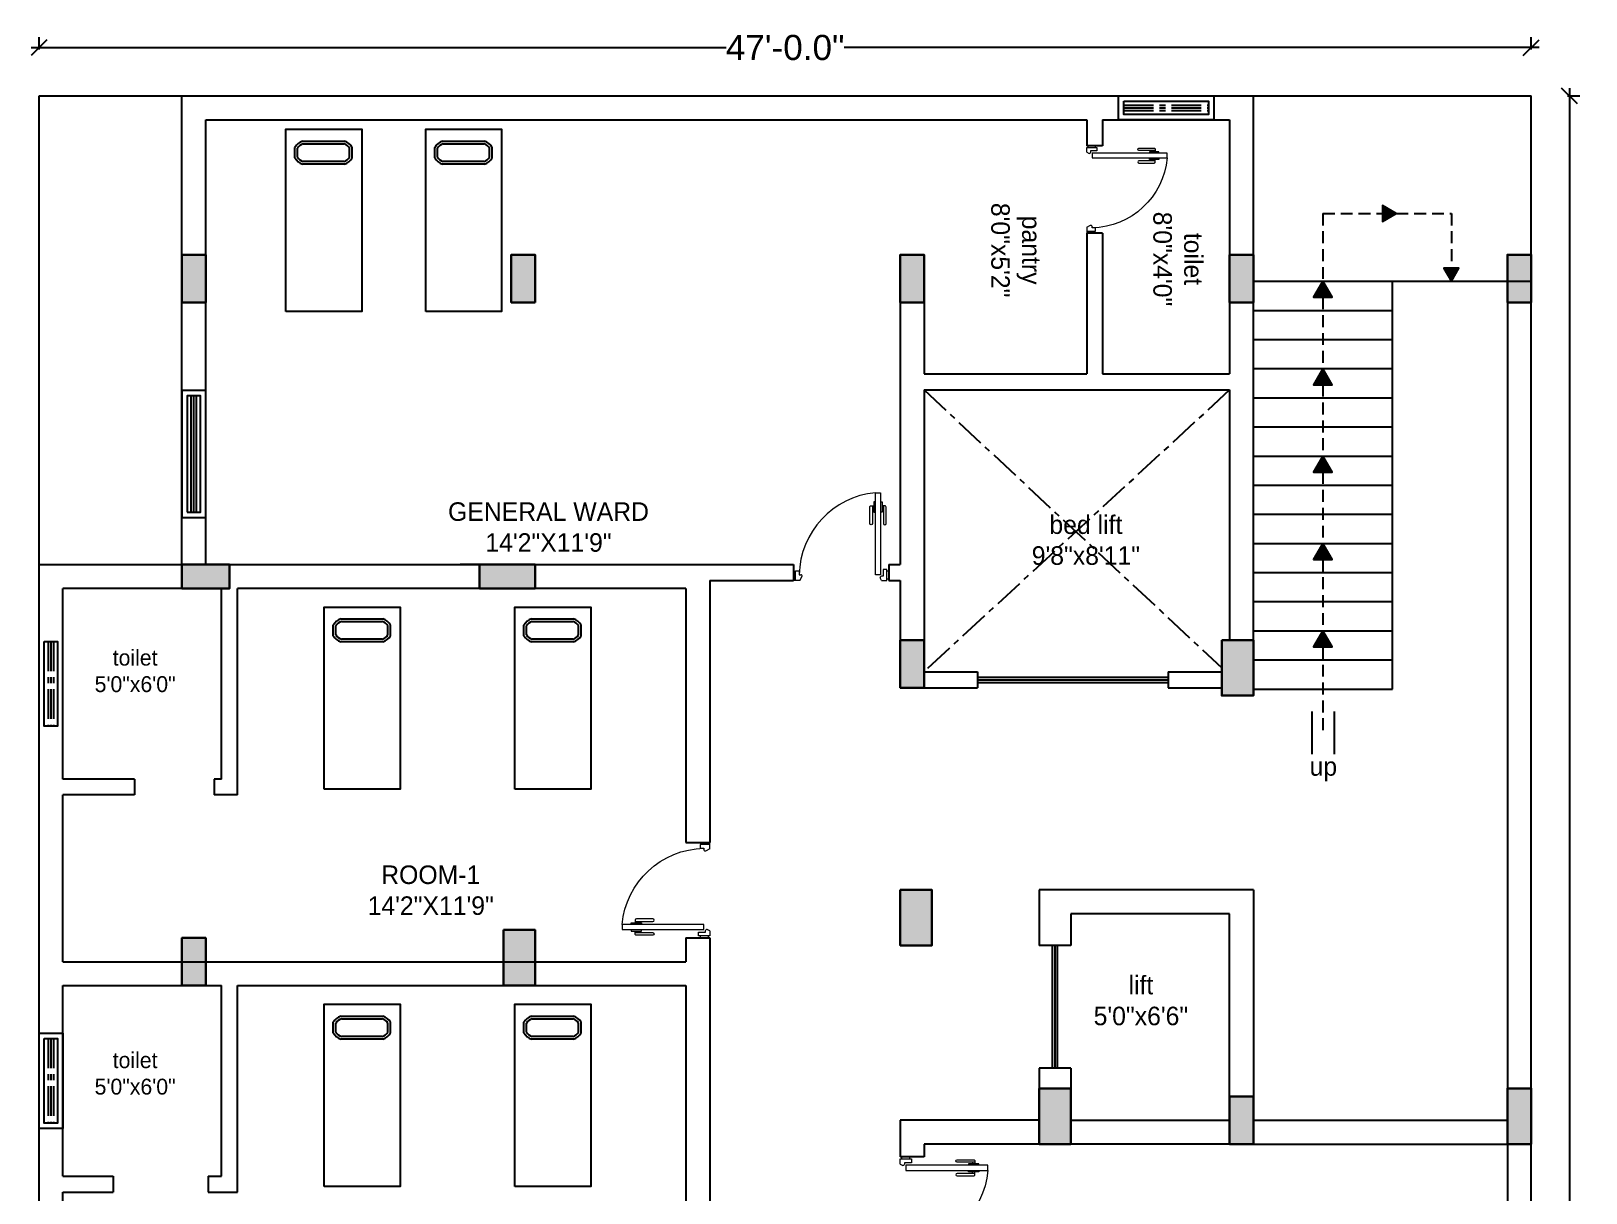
# Model space of a CAD drawing. Header units: inches. Extents: x 204954 to 440946, y -300749 to -143756.
# Drawn here: x 215120 to 215707, y -148639 to -148200 of the extents above; entities that cross this region are included whole.
import ezdxf

# ---------------------------------------------------------------- set-up
doc = ezdxf.new("R2010")
doc.units = ezdxf.units.IN
doc.header["$LTSCALE"] = 9
doc.header["$MEASUREMENT"] = 0
doc.linetypes.add('CENTER', pattern=[2, 1.25, -0.25, 0.25, -0.25])
doc.linetypes.add('DASHED', pattern=[0.75, 0.5, -0.25])
doc.layers.get('Defpoints').update_dxf_attribs({"lineweight": 0})
doc.layers.add('beam framing', color=91, linetype='Continuous')
for name, color, linetype, lineweight in [('COLUMNS', 1, 'Continuous', 30), ('PUERTAS', 40, 'Continuous', 15), ('PUERTAS MADERA', 37, 'Continuous', 13)]:
    doc.layers.add(name, color=color, linetype=linetype, lineweight=lineweight)
doc.layers.add('Hatch', color=7, linetype='Continuous', lineweight=15, true_color=0xa3a3a3)
doc.styles.add('outer', font='arial.ttf', dxfattribs={"height": 24})
doc.styles.add('SST1', font='arial.ttf', dxfattribs={"height": 9.5})
doc.dimstyles.new('DIMA-1', dxfattribs={"dimtxt": 9.5, "dimasz": 6, "dimexe": 4, "dimexo": 4, "dimgap": 0.25, "dimtad": 0, "dimdec": 1, "dimzin": 3, "dimdsep": 46, "dimlunit": 4, "dimtxsty": 'SST1', "dimblk1": 'OBLIQUE', "dimblk2": 'OBLIQUE', "dimsah": 1, "dimcen": 0, "dimdle": 3, "dimclrd": 3, "dimclre": 3, "dimclrt": 7, "dimadec": 0, "dimazin": 0, "dimtfac": 1, "dimtdec": 1, "dimtix": 1, "dimtmove": 2, "dimatfit": 3, "dimfxl": 4, "dimfxlon": 1, "dimtolj": 1, "dimtzin": 3, "dimarcsym": 0})

# ---------------------------------------------------------------- blocks, each defined once
blk = doc.blocks.new('A$C31806C9B')
at = {"layer": 'Hatch'}
blk.add_hatch(color=256, dxfattribs=at).paths.add_polyline_path([(0, -21), (0, 0), (-12, 0), (-12, -21)])
at = {"layer": 'COLUMNS'}
blk.add_lwpolyline([(-12, 0), (0, 0), (0, -21), (-12, -21)], close=True, dxfattribs=at)
blk = doc.blocks.new('A$C00142961')
at = {"layer": 'Hatch'}
blk.add_hatch(color=256, dxfattribs=at).paths.add_polyline_path([(9, 0), (0, 0), (0, -21), (9, -21)])
at = {"layer": 'COLUMNS'}
blk.add_lwpolyline([(0, 0), (9, 0), (9, -21), (0, -21)], close=True, dxfattribs=at)
blk = doc.blocks.new('A$C5E2070FF')
at = {"layer": 'Hatch'}
blk.add_hatch(color=256, dxfattribs=at).paths.add_polyline_path([(18, -9), (18, 0), (0, 0), (0, -9)])
at = {"layer": 'COLUMNS'}
blk.add_lwpolyline([(18, 0), (18, -9), (0, -9), (0, 0)], close=True, dxfattribs=at)
blk = doc.blocks.new('_Oblique')
at = {"color": 0, "linetype": 'ByBlock', "lineweight": -2}
blk.add_line((-0.5, -0.5), (0.5, 0.5), dxfattribs=at)
blk = doc.blocks.new('*D62')
at = {"layer": 'beam framing', "color": 3, "lineweight": -2, "transparency": 16777216}
for p, q in [((215119.67, -148206.62), (215382.38, -148206.62)), ((215122.67, -148207.37), (215122.67, -148202.62)), ((215689.67, -148206.62), (215426.96, -148206.62)), ((215686.67, -148207.37), (215686.67, -148202.62))]:
    blk.add_line(p, q, dxfattribs=at)
at = {"layer": 'Defpoints', "color": 0, "transparency": 16777216}
for p in [(215686.67, -148206.62), (215122.67, -148224.88), (215686.67, -148224.88)]:
    blk.add_point(p, dxfattribs=at)
at = {"layer": 'beam framing', "color": 3, "lineweight": -2, "transparency": 16777216, "xscale": 6, "yscale": 6, "zscale": 6, "rotation": 180}
blk.add_blockref('_Oblique', (215122.67, -148206.62), dxfattribs=at)
at = {"layer": 'beam framing', "color": 3, "lineweight": -2, "transparency": 16777216, "xscale": 6, "yscale": 6, "zscale": 6}
blk.add_blockref('_Oblique', (215686.67, -148206.62), dxfattribs=at)
at = {"layer": 'beam framing', "color": 7, "transparency": 16777216, "insert": (215404.67, -148206.62), "char_height": 9.5, "attachment_point": 5, "style": 'SST1'}
blk.add_mtext('\\A1;47\'-0.0"', dxfattribs=at)
blk = doc.blocks.new('*D63')
at = {"layer": 'beam framing', "color": 3, "lineweight": -2, "transparency": 16777216}
for p, q in [((215700.34, -148224.88), (215705.09, -148224.88)), ((215701.09, -148221.88), (215701.09, -148718.77)), ((215701.09, -149259.88), (215701.09, -148762.99)), ((215700.34, -149256.88), (215705.09, -149256.88))]:
    blk.add_line(p, q, dxfattribs=at)
at = {"layer": 'Defpoints', "color": 0, "transparency": 16777216}
for p in [(215686.67, -148224.88), (215686.67, -149256.88), (215701.09, -149256.88)]:
    blk.add_point(p, dxfattribs=at)
at = {"layer": 'beam framing', "color": 3, "lineweight": -2, "transparency": 16777216, "xscale": 6, "yscale": 6, "zscale": 6}
for p, rotation in [((215701.09, -148224.88), 90), ((215701.09, -149256.88), 270)]:
    blk.add_blockref('_Oblique', p, dxfattribs=dict(at, rotation=rotation))
at = {"layer": 'beam framing', "color": 7, "transparency": 16777216, "insert": (215701.09, -148740.88), "char_height": 9.5, "attachment_point": 5, "rotation": 90, "style": 'SST1'}
blk.add_mtext('\\A1;86\'-0.0"', dxfattribs=at)
blk = doc.blocks.new('dgfgf')
at = {"layer": 'PUERTAS', "color": 253}
for p, q in [((-4.11, 20.44), (-3.69, 20.44)), ((-0.94, 20.44), (-1.35, 20.44))]:
    blk.add_line(p, q, dxfattribs=at)
for points in [[(-3.24, 22.24), (-3.69, 22.24), (-3.69, 19.36), (-3.24, 19.36)], [(-1.8, 22.24), (-1.35, 22.24), (-1.35, 19.36), (-1.8, 19.36)]]:
    blk.add_lwpolyline(points, dxfattribs=at)
for points in [[(-4.11, 21.16), (-4.11, 16.12, -1), (-4.83, 16.12), (-4.83, 20.8, -0.414214), (-4.47, 21.16), (-3.69, 21.16)], [(-0.94, 21.16), (-0.94, 16.12, 1), (-0.22, 16.12), (-0.22, 20.8, 0.414214), (-0.58, 21.16), (-1.35, 21.16)]]:
    blk.add_lwpolyline(points, format="xyb", dxfattribs=at)
at = {"layer": 'PUERTAS MADERA'}
for p, q in [((-3.24, 24.85), (-1.8, 24.85)), ((-3.24, 1.63), (-3.24, 24.85)), ((-1.8, 24.85), (-1.8, 1.63)), ((-25.92, 1.8), (-26.46, 1.8)), ((-25.92, 2.7), (-24.84, 2.7)), ((-25.92, 0), (-25.92, 2.7)), ((-24.84, 2.7), (-24.84, 1.63)), ((-24.84, 1.63), (-24.39, 1.63)), ((-24.66, 0), (-24.04, 1.18)), ((-1.8, 1.63), (-3.24, 1.63)), ((-1.5, 0), (-1.88, 0.73)), ((-1.08, 1.18), (-1.53, 1.18)), ((-1.5, 0), (0, 0)), ((-1.08, 3.15), (-1.08, 1.18)), ((0, 3.15), (-1.08, 3.15)), ((0, 0), (0, 3.15)), ((0, 2.7), (0.54, 2.7)), ((0, 0.45), (0.54, 0.45)), ((-25.92, 0), (-26.46, 0)), ((-24.66, 0), (-25.92, 0))]:
    blk.add_line(p, q, dxfattribs=at)
at = {"layer": 'PUERTAS MADERA', "color": 251}
blk.add_arc((-1.08, 1.18), 23.77, 95.224, 178.9225, dxfattribs=at)
at = {"layer": 'PUERTAS MADERA'}
for centre, start, end in [((-24.39, 1.27), 345.0691, 90.0005), ((-1.53, 0.82), 90.0055, 194.9369)]:
    blk.add_arc(centre, 0.36, start, end, dxfattribs=at)

msp = doc.modelspace()

# ---------------------------------------------------------------- hatches: boundary and pattern name
at = {"layer": 'beam framing'}
h = msp.add_hatch(dxfattribs=at)
h.set_pattern_fill('ANSI31', color=1)
h.set_pattern_definition([(45, (8763.53998, -4429.7478), (-0.08838834765, 0.08838834765), [])])
h.paths.add_polyline_path([(215607.91956, -148426.87968), (215604.42218, -148432.93732), (215611.41694, -148432.93732)])
h.paths.add_polyline_path([(215607.91956, -148393.87968), (215604.42218, -148399.93732), (215611.41694, -148399.93732)])
h.paths.add_polyline_path([(215607.91956, -148360.87968), (215604.42218, -148366.93732), (215611.41694, -148366.93732)])
h.paths.add_polyline_path([(215604.42218, -148333.93732), (215611.41694, -148333.93732), (215607.91956, -148327.87968)])
h.paths.add_polyline_path([(215611.41694, -148300.93732), (215607.91956, -148294.87968), (215604.42218, -148300.93732)])
h.paths.add_polyline_path([(215630.47825, -148272.23678), (215635.66212, -148269.24387), (215630.47825, -148266.25097)])
h.paths.add_polyline_path([(215653.62268, -148289.90839), (215656.49285, -148294.87968), (215659.36303, -148289.90839)])

# ---------------------------------------------------------------- linework, layer by layer
at = {"color": 6}
for p, q in [((215240.05896, -148247.98683), (215240.05896, -148244.57578)), ((215241.05896, -148248.26102), (215241.05896, -148244.3016)), ((215292.95288, -148247.98683), (215292.95288, -148244.57578)), ((215293.95288, -148248.26102), (215293.95288, -148244.3016)), ((215255.54906, -148428.73285), (215255.54906, -148424.77344)), ((215327.60049, -148428.73285), (215327.60049, -148424.77344)), ((215254.54906, -148428.45867), (215254.54906, -148425.04762)), ((215326.60049, -148428.45867), (215326.60049, -148425.04762)), ((215254.54901, -148578.45876), (215254.54901, -148575.04771)), ((215255.54901, -148578.73294), (215255.54901, -148574.77353)), ((215326.60044, -148578.45876), (215326.60044, -148575.04771)), ((215327.60044, -148578.73294), (215327.60044, -148574.77353))]:
    msp.add_line(p, q, dxfattribs=at)
at = {"color": 2}
for points in [[(215215.92817, -148306.25801), (215215.92817, -148237.45785), (215244.628, -148237.45785), (215244.628, -148306.25801)], [(215268.82209, -148306.25801), (215268.82209, -148237.45785), (215297.52191, -148237.45785), (215297.52191, -148306.25801)], [(215230.41827, -148486.72984), (215230.41827, -148417.92969), (215259.1181, -148417.92969), (215259.1181, -148486.72984)], [(215302.46969, -148486.72984), (215302.46969, -148417.92968), (215331.16952, -148417.92968), (215331.16952, -148486.72984)], [(215230.41822, -148636.72994), (215230.41822, -148567.92978), (215259.11805, -148567.92978), (215259.11805, -148636.72994)], [(215302.46965, -148636.72993), (215302.46965, -148567.92978), (215331.16947, -148567.92978), (215331.16947, -148636.72993)]]:
    msp.add_lwpolyline(points, close=True, dxfattribs=at)
at = {"color": 6}
for points in [[(215222.31914, -148241.94479), (215238.12422, -148241.94479)], [(215275.21306, -148241.94479), (215291.01814, -148241.94479)], [(215219.3844, -148248.26102), (215219.3844, -148244.3016)], [(215220.3844, -148247.98683), (215220.3844, -148244.57578)], [(215222.47275, -148242.94479), (215237.97061, -148242.94479)], [(215272.27832, -148248.26102), (215272.27832, -148244.3016)], [(215273.27832, -148247.98683), (215273.27832, -148244.57578)], [(215275.36667, -148242.94479), (215290.86453, -148242.94479)], [(215238.12422, -148250.61783), (215222.31914, -148250.61783)], [(215237.97061, -148249.61783), (215222.47275, -148249.61783)], [(215291.01814, -148250.61783), (215275.21306, -148250.61783)], [(215290.86453, -148249.61783), (215275.36667, -148249.61783)], [(215233.8745, -148428.73285), (215233.8745, -148424.77344)], [(215236.80924, -148422.41662), (215252.61432, -148422.41662)], [(215236.96285, -148423.41662), (215252.46071, -148423.41662)], [(215305.92593, -148428.73285), (215305.92593, -148424.77344)], [(215308.86067, -148422.41662), (215324.66574, -148422.41662)], [(215309.01428, -148423.41662), (215324.51213, -148423.41662)], [(215234.8745, -148428.45867), (215234.8745, -148425.04762)], [(215252.46071, -148430.08967), (215236.96285, -148430.08967)], [(215306.92593, -148428.45867), (215306.92593, -148425.04762)], [(215324.51213, -148430.08966), (215309.01428, -148430.08966)], [(215252.61432, -148431.08967), (215236.80924, -148431.08967)], [(215324.66574, -148431.08966), (215308.86067, -148431.08966)], [(215233.87445, -148578.73294), (215233.87445, -148574.77353)], [(215234.87445, -148578.45876), (215234.87445, -148575.04771)], [(215236.80919, -148572.41671), (215252.61427, -148572.41671)], [(215236.9628, -148573.41671), (215252.46066, -148573.41671)], [(215305.92588, -148578.73294), (215305.92588, -148574.77353)], [(215306.92588, -148578.45876), (215306.92588, -148575.04771)], [(215308.86062, -148572.41671), (215324.6657, -148572.41671)], [(215309.01423, -148573.41671), (215324.51209, -148573.41671)], [(215252.61427, -148581.08976), (215236.80919, -148581.08976)], [(215252.46066, -148580.08976), (215236.9628, -148580.08976)], [(215324.6657, -148581.08976), (215308.86062, -148581.08976)], [(215324.51209, -148580.08976), (215309.01423, -148580.08976)]]:
    msp.add_lwpolyline(points, dxfattribs=at)
for centre, radius, start, end in [((215223.73424, -148246.71249), 4.97327, 106.53136897, 151.00271529), ((215236.70912, -148246.71249), 4.97327, 28.99728471, 73.46863103), ((215276.62816, -148246.71249), 4.97327, 106.53136897, 151.00271529), ((215289.60304, -148246.71249), 4.97327, 28.99728471, 73.46863103), ((215223.73424, -148245.85013), 4.97327, 208.99728471, 253.46863103), ((215223.73424, -148246.71249), 3.97327, 108.51138115, 147.46814053), ((215223.73424, -148245.85013), 3.97327, 212.53185947, 251.48861885), ((215236.70912, -148246.71249), 3.97327, 32.53185975, 71.48861885), ((215236.70912, -148245.85013), 3.97327, 288.51138115, 327.46814025), ((215236.70912, -148245.85013), 4.97327, 286.53136897, 331.00271529), ((215276.62816, -148245.85013), 4.97327, 208.99728471, 253.46863103), ((215276.62816, -148246.71249), 3.97327, 108.51138115, 147.46814053), ((215276.62816, -148245.85013), 3.97327, 212.53185947, 251.48861885), ((215289.60304, -148246.71249), 3.97327, 32.53185975, 71.48861885), ((215289.60304, -148245.85013), 3.97327, 288.51138115, 327.46814025), ((215289.60304, -148245.85013), 4.97327, 286.53136897, 331.00271529), ((215238.22434, -148427.18432), 4.97327, 106.53136897, 151.00271529), ((215238.22434, -148427.18432), 3.97327, 108.51138115, 147.46814053), ((215251.19922, -148427.18432), 3.97327, 32.53185975, 71.48861885), ((215251.19922, -148427.18432), 4.97327, 28.99728471, 73.46863103), ((215310.27576, -148427.18432), 4.97327, 106.53136897, 151.00271529), ((215310.27576, -148427.18432), 3.97327, 108.51138115, 147.46814053), ((215323.25065, -148427.18432), 3.97327, 32.53185975, 71.48861885), ((215323.25065, -148427.18432), 4.97327, 28.99728471, 73.46863103), ((215238.22434, -148426.32197), 4.97327, 208.99728471, 253.46863103), ((215238.22434, -148426.32197), 3.97327, 212.53185947, 251.48861885), ((215251.19922, -148426.32197), 3.97327, 288.51138115, 327.46814025), ((215251.19922, -148426.32197), 4.97327, 286.53136897, 331.00271529), ((215310.27576, -148426.32197), 4.97327, 208.99728471, 253.46863103), ((215310.27576, -148426.32197), 3.97327, 212.53185947, 251.48861885), ((215323.25065, -148426.32197), 3.97327, 288.51138115, 327.46814025), ((215323.25065, -148426.32197), 4.97327, 286.53136897, 331.00271529), ((215238.22429, -148577.18441), 4.97327, 106.53136897, 151.00271529), ((215238.22429, -148577.18441), 3.97327, 108.51138115, 147.46814053), ((215251.19917, -148577.18441), 3.97327, 32.53185975, 71.48861885), ((215251.19917, -148577.18441), 4.97327, 28.99728471, 73.46863103), ((215310.27572, -148577.18441), 4.97327, 106.53136897, 151.00271529), ((215310.27572, -148577.18441), 3.97327, 108.51138115, 147.46814053), ((215323.2506, -148577.18441), 3.97327, 32.53185975, 71.48861885), ((215323.2506, -148577.18441), 4.97327, 28.99728471, 73.46863103), ((215238.22429, -148576.32206), 4.97327, 208.99728471, 253.46863103), ((215238.22429, -148576.32206), 3.97327, 212.53185947, 251.48861885), ((215251.19917, -148576.32206), 3.97327, 288.51138115, 327.46814025), ((215251.19917, -148576.32206), 4.97327, 286.53136897, 331.00271529), ((215310.27572, -148576.32206), 4.97327, 208.99728471, 253.46863103), ((215310.27572, -148576.32206), 3.97327, 212.53185947, 251.48861885), ((215323.2506, -148576.32206), 3.97327, 288.51138115, 327.46814025), ((215323.2506, -148576.32206), 4.97327, 286.53136897, 331.00271529)]:
    msp.add_arc(centre, radius, start, end, dxfattribs=at)
at = {"layer": 'beam framing', "color": 1}
for p, q in [((215122.66955, -148224.87968), (215686.66952, -148224.87968)), ((215122.66955, -148401.87966), (215122.66955, -148224.87968)), ((215176.66956, -148401.87966), (215176.66956, -148224.87968)), ((215581.66959, -148430.37975), (215581.66956, -148224.87968)), ((215686.66952, -149256.87967), (215686.66952, -148224.87968)), ((215185.66956, -148233.87968), (215518.66956, -148233.87968)), ((215185.66956, -148401.87966), (215185.66956, -148233.87968)), ((215518.66956, -148233.87968), (215518.66956, -148243.65504)), ((215524.66956, -148233.87968), (215572.66956, -148233.87968)), ((215524.66956, -148233.87968), (215524.66956, -148243.65504)), ((215572.66956, -148233.87968), (215572.66956, -148329.87966)), ((215524.66956, -148243.65504), (215518.66956, -148243.65504)), ((215518.66956, -148276.65504), (215518.66956, -148329.87966)), ((215524.66956, -148276.65504), (215518.66956, -148276.65504)), ((215524.66956, -148276.65504), (215524.66956, -148329.87966)), ((215448.16956, -148284.87966), (215448.16956, -148329.87966)), ((215457.16953, -148284.87966), (215457.16953, -148329.87966)), ((215634.16954, -148448.87968), (215634.16954, -148294.87968)), ((215677.66952, -148302.87967), (215677.66952, -148703.24294)), ((215448.16953, -148329.87966), (215448.16953, -148401.87966)), ((215457.16953, -148329.87966), (215518.66956, -148329.87966)), ((215524.66956, -148329.87966), (215572.66956, -148329.87966)), ((215457.16953, -148335.87966), (215572.66956, -148335.87966)), ((215457.16953, -148335.87966), (215457.16953, -148442.37966)), ((215572.66956, -148335.87966), (215572.66956, -148430.37975)), ((215122.66955, -149256.87967), (215122.66955, -148401.87966)), ((215122.66955, -148401.87966), (215376.16951, -148401.87966)), ((215304.16956, -148401.87966), (215281.86335, -148401.87966)), ((215376.16951, -148401.87966), (215407.84376, -148401.87966)), ((215407.84376, -148401.87966), (215407.84376, -148407.87966)), ((215443.84376, -148401.87966), (215448.16953, -148401.87966)), ((215443.84376, -148401.87966), (215443.84376, -148407.87966)), ((215131.66955, -148482.87966), (215131.66955, -148410.87966)), ((215191.66955, -148410.87966), (215131.66955, -148410.87966)), ((215191.66955, -148482.87966), (215191.66955, -148410.87966)), ((215197.66955, -148488.87966), (215197.66955, -148410.87966)), ((215367.16951, -148410.87966), (215197.66955, -148410.87966)), ((215367.16951, -148410.87966), (215367.16953, -148506.87964)), ((215376.16951, -148407.87966), (215376.16953, -148506.87964)), ((215376.16951, -148407.87966), (215407.84376, -148407.87966)), ((215443.84376, -148407.87966), (215448.16953, -148407.87966)), ((215448.16953, -148407.87966), (215448.16953, -148442.37966)), ((215457.16953, -148442.37966), (215477.41956, -148442.37966)), ((215477.41956, -148442.37966), (215477.41956, -148448.37966)), ((215549.41956, -148442.37966), (215569.6696, -148442.37966)), ((215549.41956, -148442.37966), (215549.41956, -148448.37966)), ((215448.16953, -148448.37966), (215477.41956, -148448.37966)), ((215549.41956, -148448.37966), (215569.6696, -148448.37966)), ((215158.80756, -148482.87966), (215131.66955, -148482.87966)), ((215158.80756, -148482.87966), (215158.80756, -148488.87966)), ((215191.66955, -148482.87966), (215188.80756, -148482.87966)), ((215188.80756, -148482.87966), (215188.80756, -148488.87966)), ((215131.66955, -148551.87968), (215131.66955, -148488.87966)), ((215158.80756, -148488.87966), (215131.66955, -148488.87966)), ((215197.66955, -148488.87966), (215188.80756, -148488.87966)), ((215367.16953, -148506.87964), (215376.16953, -148506.87964)), ((215448.16956, -148524.74323), (215448.16956, -148545.74323)), ((215500.66955, -148524.74325), (215500.66954, -148545.74323)), ((215581.66956, -148524.74327), (215500.66955, -148524.74325)), ((215581.66956, -148524.74327), (215581.66952, -148524.74327)), ((215581.66956, -148524.74327), (215581.66956, -148620.74326)), ((215512.66955, -148533.74325), (215512.66954, -148545.74323)), ((215572.66955, -148533.74326), (215512.66955, -148533.74325)), ((215572.66952, -148602.74326), (215572.66955, -148533.74326)), ((215581.66956, -148533.74327), (215581.66952, -148533.74327)), ((215367.16953, -148542.87964), (215367.16953, -148551.87976)), ((215367.16953, -148542.87964), (215376.16953, -148542.87964)), ((215376.16953, -148542.87964), (215376.16956, -148708.08168)), ((215512.66954, -148545.74323), (215500.66954, -148545.74323)), ((215131.66955, -148551.87968), (215367.16953, -148551.87976)), ((215131.66955, -148560.87968), (215191.66955, -148560.8797)), ((215131.66955, -148632.87968), (215131.66955, -148560.87968)), ((215191.66955, -148632.8797), (215191.66955, -148560.87968)), ((215197.66955, -148638.8797), (215197.66955, -148560.87968)), ((215197.66955, -148560.8797), (215367.16953, -148560.87976)), ((215367.16953, -148560.87976), (215367.16956, -148708.08168)), ((215500.66954, -148592.14781), (215500.66953, -148599.74324)), ((215512.66952, -148592.14782), (215500.66954, -148592.14781)), ((215512.66952, -148592.14782), (215512.66952, -148599.74324)), ((215448.16956, -148611.74326), (215448.16955, -148625.63847)), ((215500.66953, -148611.74326), (215448.16956, -148611.74326)), ((215512.66952, -148611.74327), (215572.66952, -148611.74327)), ((215581.66956, -148611.74326), (215677.66956, -148611.74326)), ((215457.16956, -148620.74323), (215457.16955, -148625.63847)), ((215581.66956, -148620.74326), (215457.16956, -148620.74323)), ((215581.66956, -148620.74326), (215686.66956, -148620.74326)), ((215457.16955, -148625.63847), (215448.16955, -148625.63847)), ((215131.66952, -148632.87968), (215150.65722, -148632.87969)), ((215150.65722, -148632.87969), (215150.65722, -148638.87969)), ((215186.65722, -148632.8797), (215191.66955, -148632.8797)), ((215186.65722, -148632.8797), (215186.65722, -148638.8797)), ((215131.66952, -148638.87968), (215150.65722, -148638.87969)), ((215131.66955, -148749.74321), (215131.66955, -148638.87968)), ((215186.65722, -148638.8797), (215197.66955, -148638.8797))]:
    msp.add_line(p, q, dxfattribs=at)
at = {"layer": 'beam framing', "color": 6, "linetype": 'CENTER'}
for p, q in [((215532.66956, -148228.37968), (215564.66956, -148228.37968)), ((215532.66956, -148229.37968), (215564.66956, -148229.37968)), ((215532.66956, -148230.37968), (215564.66956, -148230.37968)), ((215126.16955, -148430.87966), (215126.16955, -148462.87966)), ((215127.16955, -148430.87966), (215127.16955, -148462.87966)), ((215128.16955, -148430.87966), (215128.16955, -148462.87966)), ((215126.16955, -148580.87968), (215126.16955, -148612.87968)), ((215127.16955, -148580.87968), (215127.16955, -148612.87968)), ((215128.16955, -148580.87968), (215128.16955, -148612.87968))]:
    msp.add_line(p, q, dxfattribs=at)
at = {"layer": 'beam framing', "color": 2, "linetype": 'DASHED'}
for p, q in [((215607.91956, -148269.24387), (215607.91956, -148294.87968)), ((215607.91956, -148269.24387), (215630.47825, -148269.24387)), ((215635.66212, -148269.24387), (215656.49285, -148269.24387)), ((215656.49285, -148269.24387), (215656.49285, -148289.90839)), ((215607.91956, -148300.93732), (215607.91956, -148327.87968)), ((215607.91956, -148333.93732), (215607.91956, -148360.87968)), ((215607.91956, -148366.93732), (215607.91956, -148393.87968)), ((215607.91956, -148399.93732), (215607.91956, -148426.87968)), ((215607.91956, -148432.93732), (215607.91956, -148466.23087))]:
    msp.add_line(p, q, dxfattribs=at)
at = {"layer": 'beam framing', "color": 8, "linetype": 'DASHED', "lineweight": 25, "ltscale": 18}
msp.add_line((215581.66949, -148284.87965), (215581.66956, -148284.87978), dxfattribs=at)
at = {"layer": 'beam framing', "ltscale": 18}
for p, q in [((215581.66957, -148294.87968), (215686.66952, -148294.87968)), ((215581.66957, -148305.87968), (215634.16954, -148305.87968)), ((215581.66957, -148316.87968), (215634.16954, -148316.87968)), ((215581.66957, -148327.87968), (215634.16954, -148327.87968)), ((215581.66957, -148338.87968), (215634.16954, -148338.87968)), ((215581.66957, -148349.87968), (215634.16954, -148349.87968)), ((215581.66957, -148360.87968), (215634.16954, -148360.87968)), ((215581.66957, -148371.87968), (215634.16954, -148371.87968)), ((215581.66957, -148382.87968), (215634.16954, -148382.87968)), ((215581.66957, -148393.87968), (215634.16954, -148393.87968)), ((215581.66957, -148404.87968), (215634.16954, -148404.87968)), ((215581.66957, -148415.87968), (215634.16954, -148415.87968)), ((215581.66957, -148426.87968), (215634.16954, -148426.87968)), ((215581.66957, -148437.87968), (215634.16954, -148437.87968)), ((215581.66957, -148448.87968), (215634.16954, -148448.87968))]:
    msp.add_line(p, q, dxfattribs=at)
at = {"layer": 'beam framing', "color": 42, "linetype": 'CENTER'}
for p, q in [((215457.16953, -148335.87966), (215569.6696, -148440.87975)), ((215572.66956, -148335.87966), (215457.16953, -148442.37966))]:
    msp.add_line(p, q, dxfattribs=at)
at = {"layer": 'beam framing', "color": 4}
for p, q in [((215180.16956, -148382.08903), (215180.16956, -148338.08903)), ((215181.16956, -148382.08903), (215181.16956, -148338.08903)), ((215182.16956, -148382.08903), (215182.16956, -148338.08903)), ((215477.41956, -148444.37966), (215549.41956, -148444.37966)), ((215477.41956, -148445.37966), (215549.41956, -148445.37966)), ((215477.41956, -148446.37966), (215549.41956, -148446.37966)), ((215505.66953, -148592.14782), (215505.66954, -148545.74323)), ((215506.66953, -148592.14782), (215506.66954, -148545.74323)), ((215507.66953, -148592.14782), (215507.66954, -148545.74323))]:
    msp.add_line(p, q, dxfattribs=at)
at = {"layer": 'beam framing', "color": 6}
for p, q in [((215603.6894, -148457.41462), (215603.6894, -148473.43813)), ((215612.14972, -148457.41462), (215612.14972, -148473.43813))]:
    msp.add_line(p, q, dxfattribs=at)
at = {"layer": 'beam framing', "color": 5}
for points in [[(215530.66956, -148224.87968), (215566.66956, -148224.87968), (215566.66956, -148233.87968), (215530.66956, -148233.87968)], [(215532.66956, -148226.87968), (215564.66956, -148226.87968), (215564.66956, -148231.87968), (215532.66956, -148231.87968)], [(215176.66956, -148384.08903), (215185.66956, -148384.08903), (215185.66956, -148336.08903), (215176.66956, -148336.08903)], [(215178.66956, -148382.08903), (215183.66956, -148382.08903), (215183.66956, -148338.08903), (215178.66956, -148338.08903)], [(215124.66955, -148430.87966), (215129.66955, -148430.87966), (215129.66955, -148462.87966), (215124.66955, -148462.87966)], [(215122.66955, -148578.87968), (215131.66955, -148578.87968), (215131.66955, -148614.87968), (215122.66955, -148614.87968)], [(215124.66955, -148580.87968), (215129.66955, -148580.87968), (215129.66955, -148612.87968), (215124.66955, -148612.87968)]]:
    msp.add_lwpolyline(points, close=True, dxfattribs=at)
at = {"layer": 'beam framing', "color": 1}
for points in [[(215635.66212, -148269.24387), (215630.47825, -148266.25097), (215630.47825, -148272.23678)], [(215607.91956, -148294.87968), (215604.42218, -148300.93732), (215611.41694, -148300.93732)], [(215656.49285, -148294.87968), (215659.36303, -148289.90839), (215653.62268, -148289.90839)], [(215607.91956, -148327.87968), (215604.42218, -148333.93732), (215611.41694, -148333.93732)], [(215607.91956, -148360.87968), (215604.42218, -148366.93732), (215611.41694, -148366.93732)], [(215607.91956, -148393.87968), (215604.42218, -148399.93732), (215611.41694, -148399.93732)], [(215607.91956, -148426.87968), (215604.42218, -148432.93732), (215611.41694, -148432.93732)]]:
    msp.add_lwpolyline(points, close=True, dxfattribs=at)

# ---------------------------------------------------------------- block references
for p, xscale, yscale, zscale, rotation in [((215518.67454, -148244.31964), -1.222051851422816, 1.222051851422816, 1.222051851422816, 270), ((215376.16413, -148542.15461), -1.333147479374056, 1.333147479374056, 1.333147479374056, 90), ((215448.17498, -148626.36349), -1.333147448545646, 1.333147448545646, 1.333147448545646, 270)]:
    msp.add_blockref('dgfgf', p, dxfattribs=dict(xscale=xscale, yscale=yscale, zscale=zscale, rotation=rotation))
at = {"xscale": 1.333147479374056, "yscale": 1.333147479374056, "zscale": 1.333147479374056}
msp.add_blockref('dgfgf', (215443.11873, -148407.87427), dxfattribs=at)
at = {"layer": 'beam framing'}
for name, p, rotation in [('A$C5E2070FF', (215185.66956, -148284.87966), 270), ('A$C5E2070FF', (215310.16956, -148284.87966), 270), ('A$C5E2070FF', (215457.16956, -148284.87966), 270), ('A$C5E2070FF', (215581.66956, -148284.87966), 270), ('A$C5E2070FF', (215686.66953, -148284.87966), 270), ('A$C00142961', (215310.16956, -148401.87966), 270), ('A$C5E2070FF', (215457.16953, -148430.37966), 270), ('A$C5E2070FF', (215185.66956, -148542.87966), 270), ('A$C00142961', (215686.66956, -148620.74326), 180), ('A$C5E2070FF', (215581.66956, -148602.74326), 270)]:
    msp.add_blockref(name, p, dxfattribs=dict(at, rotation=rotation))
for name, p in [('A$C5E2070FF', (215176.66956, -148401.87966)), ('A$C31806C9B', (215581.6696, -148430.37975)), ('A$C31806C9B', (215460.16956, -148524.74323)), ('A$C31806C9B', (215310.1695, -148539.87976)), ('A$C31806C9B', (215512.66953, -148599.74323))]:
    msp.add_blockref(name, p, dxfattribs=at)

# ---------------------------------------------------------------- texts
at = {"color": 7, "lineweight": 30, "ltscale": 16, "char_height": 7, "attachment_point": 5, "rotation": 270, "style": 'outer'}
for s, insert in [('\\A1;{\\fBankGothic Lt BT|b0|i0|c0|p34;\\C256;pantry\\P8\'0"x5\'2"}', (215491.85734, -148283.10778)), ('\\A1;{\\fBankGothic Lt BT|b0|i0|c0|p34;\\C256;toilet\\P8\'0"x4\'0"}', (215553.11638, -148286.45861))]:
    msp.add_mtext(s, dxfattribs=dict(at, insert=insert))
at = {"color": 7, "lineweight": 30, "ltscale": 16, "attachment_point": 5, "style": 'outer'}
for s, insert, char_height in [('\\A1;{\\fBankGothic Lt BT|b0|i0|c0|p34;\\C256;GENERAL WARD\\P14\'2"X11\'9"}', (215315.22724, -148387.74783), 7), ('\\A1;{\\fBankGothic Lt BT|b0|i0|c0|p34;\\C256;bed lift\\P9\'8"x8\'11"}', (215518.3396, -148392.68912), 7), ('\\A1;{\\fBankGothic Lt BT|b0|i0|c0|p34;\\C256;toilet\\P5\'0"x6\'0"}', (215158.98512, -148442.07681), 6), ('\\A1;{\\fBankGothic Lt BT|b0|i0|c0|p34;\\C256;up}', (215608.09747, -148479.18223), 7), ('\\A1;{\\fBankGothic Lt BT|b0|i0|c0|p34;\\C256;ROOM-1\\P14\'2"X11\'9"}', (215270.71313, -148524.91399), 7), ('\\A1;{\\fBankGothic Lt BT|b0|i0|c0|p34;\\C256;lift\\P5\'0"x6\'6"}', (215539.13818, -148566.58575), 7), ('\\A1;{\\fBankGothic Lt BT|b0|i0|c0|p34;\\C256;toilet\\P5\'0"x6\'0"}', (215158.98512, -148594.10583), 6)]:
    msp.add_mtext(s, dxfattribs=dict(at, insert=insert, char_height=char_height))

# ---------------------------------------------------------------- dimensions: what is measured, and where the dimension line sits
at = {"layer": 'beam framing', "color": 1}
dim = msp.add_linear_dim(base=(215686.66952, -148206.62131), p1=(215122.66955, -148224.87968), p2=(215686.66952, -148224.87968), dimstyle='DIMA-1', override={"dimlunit": 3, "dimfxl": 0.75, "dimarcsym": 1}, dxfattribs=at)
dim.commit()
dim.dimension.update_dxf_attribs({"geometry": '*D62', "text_midpoint": (215404.66953, -148206.62131)})
dim = msp.add_linear_dim(base=(215701.09433, -149256.87967), p1=(215686.66952, -148224.87968), p2=(215686.66952, -149256.87967), angle=90, dimstyle='DIMA-1', override={"dimlunit": 3, "dimfxl": 0.75, "dimarcsym": 1}, dxfattribs=at)
dim.commit()
dim.dimension.update_dxf_attribs({"geometry": '*D63', "text_midpoint": (215701.09433, -148740.87967)})

doc.saveas('drawing.dxf')
